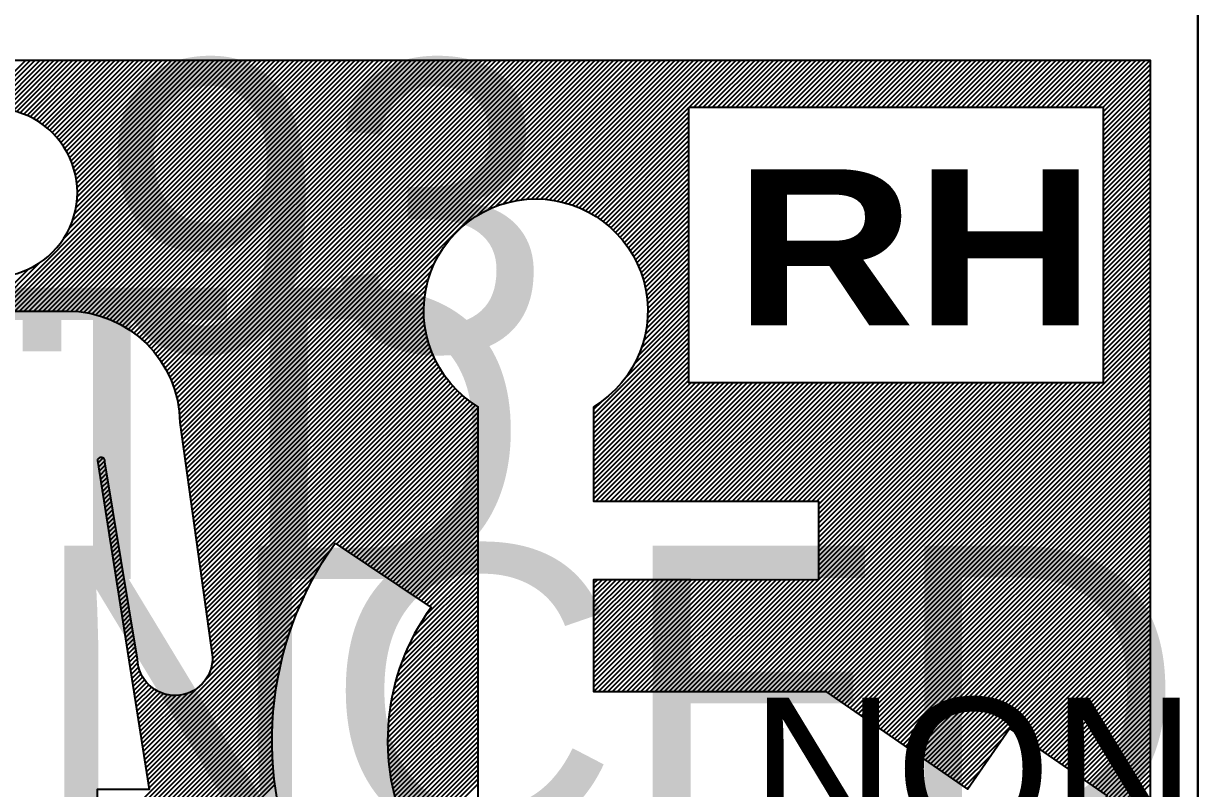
# Model space of a CAD drawing. Extents: x 14785 to 50894, y -3296 to 56414.
# Drawn here: x 31414 to 32652, y 8633 to 9433 of the extents above; entities that cross this region are included whole.
import ezdxf

# ---------------------------------------------------------------- set-up
doc = ezdxf.new("R2010")
doc.units = 0
doc.header["$MEASUREMENT"] = 0
doc.set_wipeout_variables(frame=1)
for name, color, linetype in [('A-Door', 252, 'CONTINUOUS'), ('A-Wall__Brick', 7, 'CONTINUOUS'), ('RM$', 7, 'CONTINUOUS'), ('RM$TXT', 4, 'CONTINUOUS')]:
    doc.layers.add(name, color=color, linetype=linetype)
doc.layers.add('A-Symbol-Toilet', color=7, linetype='CONTINUOUS', true_color=0x144fff)
doc.styles.add('Arial', font='arial.ttf')
doc.styles.add('MtXpl_Arial_Black', font='')
doc.styles.get('MtXpl_Arial_Black').set_extended_font_data('Arial Black')

# ---------------------------------------------------------------- blocks, each defined once
blk = doc.blocks.new('ABus_T-Unisex-Acc_RH')
blk.add_wipeout([(88.4, 2469), (3070.1, 2469), (3070.1, 88.4), (88.4, 88.4)]).dxf.layer = 'A-Symbol-Toilet'
at = {"layer": 'A-Symbol-Toilet', "linetype": 'Continuous'}
for p, q in [((1307.1, 2396), (1380, 2469)), ((1313.6, 2395.5), (1387.1, 2469)), ((1321.5, 2396.3), (1394.2, 2469)), ((1328.9, 2396.6), (1401.3, 2469)), ((1335.2, 2091.8), (1712.4, 2469)), ((1335.9, 2396.5), (1408.3, 2469)), ((1342.3, 2091.8), (1719.5, 2469)), ((1342.5, 2396.1), (1415.4, 2469)), ((1348.8, 2395.3), (1422.5, 2469)), ((1349.4, 2091.8), (1726.5, 2469)), ((1354.9, 2394.3), (1429.5, 2469)), ((1356.5, 2091.8), (1733.6, 2469)), ((1360.7, 2393), (1436.6, 2469)), ((1363.5, 2091.8), (1740.7, 2469)), ((1366.2, 2391.5), (1443.7, 2469)), ((1370.6, 2091.8), (1747.7, 2469)), ((1371.6, 2389.8), (1450.8, 2469)), ((1376.8, 2388), (1457.8, 2469)), ((1377.7, 2091.8), (1754.8, 2469)), ((1381.8, 2385.9), (1464.9, 2469)), ((1384.7, 2091.8), (1761.9, 2469)), ((1386.6, 2383.6), (1472, 2469)), ((1391.3, 2381.2), (1479, 2469)), ((1391.8, 2091.8), (1769, 2469)), ((1395.8, 2378.6), (1486.1, 2469)), ((1398.9, 2091.8), (1776, 2469)), ((1400.1, 2375.9), (1493.2, 2469)), ((1404.3, 2373), (1500.3, 2469)), ((1406, 2091.8), (1783.1, 2469)), ((1408.4, 2370), (1507.3, 2469)), ((1412.3, 2366.9), (1514.4, 2469)), ((1413, 2091.8), (1790.2, 2469)), ((1416, 2363.6), (1521.5, 2469)), ((1419.7, 2360.1), (1528.5, 2469)), ((1420.1, 2091.8), (1797.2, 2469)), ((1423.2, 2356.5), (1535.6, 2469)), ((1426.5, 2352.8), (1542.7, 2469)), ((1427.2, 2091.8), (1804.3, 2469)), ((1429.7, 2349), (1549.8, 2469)), ((1432.8, 2345), (1556.8, 2469)), ((1434.2, 2091.8), (1811.4, 2469)), ((1435.7, 2340.8), (1563.9, 2469)), ((1436.4, 2200.1), (1705.3, 2469)), ((1438.5, 2336.5), (1571, 2469)), ((1441.1, 2332.1), (1578, 2469)), ((1441.3, 2091.8), (1818.5, 2469)), ((1443.6, 2327.5), (1585.1, 2469)), ((1445.4, 2216.2), (1698.2, 2469)), ((1445.9, 2322.7), (1592.2, 2469)), ((1448, 2317.8), (1599.2, 2469)), ((1448.3, 2091.7), (1825.5, 2469)), ((1450, 2312.6), (1606.3, 2469)), ((1450.3, 2228.1), (1691.2, 2469)), ((1451.7, 2307.3), (1613.4, 2469)), ((1453.3, 2301.8), (1620.5, 2469)), ((1453.4, 2238.3), (1684.1, 2469)), ((1454.7, 2296.1), (1627.5, 2469)), ((1455, 2091.4), (1832.6, 2469)), ((1455.4, 2247.3), (1677, 2469)), ((1455.8, 2290.2), (1634.6, 2469)), ((1456.6, 2283.9), (1641.7, 2469)), ((1456.6, 2255.6), (1670, 2469)), ((1457.2, 2277.4), (1648.7, 2469)), ((1457.2, 2263.3), (1662.9, 2469)), ((1457.4, 2270.6), (1655.8, 2469)), ((1461.4, 2090.8), (1839.7, 2469)), ((1467.7, 2089.9), (1846.7, 2469)), ((1473.7, 2088.9), (1853.8, 2469)), ((1479.6, 2087.7), (1860.9, 2469)), ((1485.3, 2086.3), (1867.9, 2469)), ((1490.8, 2084.7), (1875, 2469)), ((1496.1, 2083), (1882.1, 2469)), ((1501.4, 2081.2), (1889.2, 2469)), ((1506.5, 2079.2), (1896.2, 2469)), ((1511.4, 2077.1), (1903.3, 2469)), ((1516.2, 2074.8), (1910.4, 2469)), ((1520.9, 2072.5), (1917.4, 2469)), ((1525.5, 2070), (1924.5, 2469)), ((1530, 2067.4), (1931.6, 2469)), ((1534.3, 2064.6), (1938.7, 2469)), ((1538.5, 2061.8), (1945.7, 2469)), ((1542.7, 2058.9), (1952.8, 2469)), ((1546.7, 2055.8), (1959.9, 2469)), ((1550.6, 2052.6), (1966.9, 2469)), ((1554.4, 2049.4), (1974, 2469)), ((1558.1, 2046), (1981.1, 2469)), ((1561.7, 2042.5), (1988.2, 2469)), ((1565.2, 2038.9), (1995.2, 2469)), ((1568.6, 2035.3), (2002.3, 2469)), ((1571.8, 2031.5), (2009.4, 2469)), ((1575, 2027.6), (2016.4, 2469)), ((1578.1, 2023.6), (2023.5, 2469)), ((1581, 2019.4), (2030.6, 2469)), ((1583.9, 2015.2), (2037.7, 2469)), ((1586.6, 2010.9), (2044.7, 2469)), ((1589.3, 2006.4), (2051.8, 2469)), ((1591.8, 2001.9), (2058.9, 2469)), ((1594.2, 1997.2), (2065.9, 2469)), ((1596.4, 1992.4), (2073, 2469)), ((1598.6, 1987.5), (2080.1, 2469)), ((1600.6, 1982.4), (2087.2, 2469)), ((1602.4, 1977.2), (2094.2, 2469)), ((1604.1, 1971.8), (2101.3, 2469)), ((1605.7, 1966.3), (2108.4, 2469)), ((1607.1, 1960.7), (2115.4, 2469)), ((1608.4, 1954.8), (2122.5, 2469)), ((1609.4, 1948.8), (2129.6, 2469)), ((1610.3, 1942.6), (2136.6, 2469)), ((1610.9, 1936.2), (2143.7, 2469)), ((1611.3, 1929.5), (2150.8, 2469)), ((1611.6, 1922.7), (2157.9, 2469)), ((1612.5, 1916.5), (2164.9, 2469)), ((1613.3, 1910.3), (2172, 2469)), ((1614.2, 1904.1), (2179.1, 2469)), ((1615.1, 1897.9), (2186.1, 2469)), ((1615.9, 1891.7), (2193.2, 2469)), ((1616.8, 1885.5), (2200.3, 2469)), ((1617.7, 1879.3), (2207.4, 2469)), ((1618.5, 1873.1), (2214.4, 2469)), ((1619.4, 1866.9), (2221.5, 2469)), ((1620.3, 1860.7), (2228.6, 2469)), ((1621.1, 1854.5), (2235.6, 2469)), ((1622, 1848.3), (2242.7, 2469)), ((1622.8, 1842), (2249.8, 2469)), ((1623.7, 1835.8), (2256.9, 2469)), ((1624.6, 1829.6), (2263.9, 2469)), ((1625.4, 1823.4), (2271, 2469)), ((1626.3, 1817.2), (2278.1, 2469)), ((1627.2, 1811), (2285.1, 2469)), ((2058.9, 2235.7), (2292.2, 2469)), ((2074.3, 2244), (2299.3, 2469)), ((2086.7, 2249.3), (2306.4, 2469)), ((2097.4, 2253), (2313.4, 2469)), ((2107.2, 2255.6), (2320.5, 2469)), ((2116.1, 2257.6), (2327.6, 2469)), ((2124.5, 2258.9), (2334.6, 2469)), ((2132.5, 2259.7), (2341.7, 2469)), ((2140, 2260.2), (2348.8, 2469)), ((2147.2, 2260.3), (2355.9, 2469)), ((2154.1, 2260.2), (2362.9, 2469)), ((2160.7, 2259.7), (2370, 2469)), ((2167.1, 2259.1), (2377.1, 2469)), ((2173.3, 2258.2), (2384.1, 2469)), ((2179.3, 2257.1), (2391.2, 2469)), ((2185.1, 2255.9), (2398.3, 2469)), ((2190.8, 2254.4), (2405.4, 2469)), ((2196.3, 2252.8), (2412.4, 2469)), ((2201.6, 2251.1), (2419.5, 2469)), ((2206.8, 2249.2), (2426.6, 2469)), ((2211.8, 2247.2), (2433.6, 2469)), ((2216.7, 2245), (2440.7, 2469)), ((2377.1, 2398.3), (2447.8, 2469)), ((2384.1, 2398.3), (2454.8, 2469)), ((2391.2, 2398.3), (2461.9, 2469)), ((2398.3, 2398.3), (2469, 2469)), ((2405.4, 2398.3), (2476.1, 2469)), ((2412.4, 2398.3), (2483.1, 2469)), ((2419.5, 2398.3), (2490.2, 2469)), ((2426.6, 2398.3), (2497.3, 2469)), ((2433.6, 2398.3), (2504.3, 2469)), ((2440.7, 2398.3), (2511.4, 2469)), ((2447.8, 2398.3), (2518.5, 2469)), ((2454.9, 2398.3), (2525.6, 2469)), ((2461.9, 2398.3), (2532.6, 2469)), ((2469, 2398.3), (2539.7, 2469)), ((2476.1, 2398.3), (2546.8, 2469)), ((2483.1, 2398.3), (2553.8, 2469)), ((2490.2, 2398.3), (2560.9, 2469)), ((2497.3, 2398.3), (2568, 2469)), ((2504.3, 2398.3), (2575.1, 2469)), ((2511.4, 2398.3), (2582.1, 2469)), ((2518.5, 2398.3), (2589.2, 2469)), ((2525.6, 2398.3), (2596.3, 2469)), ((2532.6, 2398.3), (2603.3, 2469)), ((2539.7, 2398.3), (2610.4, 2469)), ((2546.8, 2398.3), (2617.5, 2469)), ((2553.8, 2398.3), (2624.6, 2469)), ((2560.9, 2398.3), (2631.6, 2469)), ((2568, 2398.3), (2638.7, 2469)), ((2575.1, 2398.3), (2645.8, 2469)), ((2582.1, 2398.3), (2652.8, 2469)), ((2589.2, 2398.3), (2659.9, 2469)), ((2596.3, 2398.3), (2667, 2469)), ((2603.3, 2398.3), (2674.1, 2469)), ((2610.4, 2398.3), (2681.1, 2469)), ((2617.5, 2398.3), (2688.2, 2469)), ((2624.6, 2398.3), (2695.3, 2469)), ((2631.6, 2398.3), (2702.3, 2469)), ((2638.7, 2398.3), (2709.4, 2469)), ((2645.8, 2398.3), (2716.5, 2469)), ((2652.8, 2398.3), (2723.5, 2469)), ((2659.9, 2398.3), (2730.6, 2469)), ((2667, 2398.3), (2737.7, 2469)), ((2674.1, 2398.3), (2744.8, 2469)), ((2681.1, 2398.3), (2751.8, 2469)), ((2688.2, 2398.3), (2758.9, 2469)), ((2695.3, 2398.3), (2766, 2469)), ((2702.3, 2398.3), (2773, 2469)), ((2709.4, 2398.3), (2780.1, 2469)), ((2716.5, 2398.3), (2787.2, 2469)), ((2723.6, 2398.3), (2794.3, 2469)), ((2730.6, 2398.3), (2801.3, 2469)), ((2737.7, 2398.3), (2808.4, 2469)), ((2744.8, 2398.3), (2815.5, 2469)), ((2751.8, 2398.3), (2822.5, 2469)), ((2758.9, 2398.3), (2829.6, 2469)), ((2766, 2398.3), (2836.7, 2469)), ((2773.1, 2398.3), (2843.8, 2469)), ((2780.1, 2398.3), (2850.8, 2469)), ((2787.2, 2398.3), (2857.9, 2469)), ((2794.3, 2398.3), (2865, 2469)), ((2801.3, 2398.3), (2872, 2469)), ((2808.4, 2398.3), (2879.1, 2469)), ((2815.5, 2398.3), (2886.2, 2469)), ((2822.5, 2398.3), (2893.3, 2469)), ((2829.6, 2398.3), (2900.3, 2469)), ((2836.7, 2398.3), (2907.4, 2469)), ((2843.8, 2398.3), (2914.5, 2469)), ((2850.8, 2398.3), (2921.5, 2469)), ((2857.9, 2398.3), (2928.6, 2469)), ((2865, 2398.3), (2935.7, 2469)), ((2872, 2398.3), (2942.8, 2469)), ((2879.1, 2398.3), (2949.8, 2469)), ((2886.2, 2398.3), (2956.9, 2469)), ((2893.3, 2398.3), (2964, 2469)), ((2900.3, 2398.3), (2971, 2469)), ((2907.4, 2398.3), (2978.1, 2469)), ((2914.5, 2398.3), (2985.2, 2469)), ((2921.5, 2398.3), (2992.2, 2469)), ((2928.6, 2398.3), (2999.3, 2469)), ((2935.7, 2398.3), (3006.4, 2469)), ((2942.8, 2398.3), (3013.5, 2469)), ((2949.8, 2398.3), (3020.5, 2469)), ((2956.9, 2398.3), (3027.6, 2469)), ((2964, 2398.3), (3034.7, 2469)), ((2971, 2398.3), (3041.7, 2469)), ((2978.1, 2398.3), (3048.8, 2469)), ((2985.2, 2398.3), (3055.9, 2469)), ((2992.3, 2398.3), (3063, 2469)), ((2999.3, 2398.3), (3070, 2469)), ((2999.4, 2391.2), (3070.1, 2461.9)), ((2999.4, 2384.2), (3070.1, 2454.9)), ((2999.4, 2377.1), (3070.1, 2447.8)), ((2999.4, 2370), (3070.1, 2440.7)), ((2999.4, 2363), (3070.1, 2433.7)), ((2999.4, 2355.9), (3070.1, 2426.6)), ((2999.4, 2348.8), (3070.1, 2419.5)), ((2999.4, 2341.7), (3070.1, 2412.4)), ((2999.4, 2334.7), (3070.1, 2405.4)), ((2221.5, 2242.7), (2376.7, 2397.9)), ((2226.2, 2240.3), (2376.7, 2390.8)), ((2999.4, 2327.6), (3070.1, 2398.3)), ((2999.4, 2320.5), (3070.1, 2391.2)), ((2230.7, 2237.8), (2376.7, 2383.7)), ((2235.1, 2235.1), (2376.7, 2376.7)), ((2239.5, 2232.4), (2376.7, 2369.6)), ((2999.4, 2313.5), (3070.1, 2384.2)), ((2999.4, 2306.4), (3070.1, 2377.1)), ((2999.4, 2299.3), (3070.1, 2370)), ((2243.7, 2229.5), (2376.7, 2362.5)), ((2247.8, 2226.5), (2376.7, 2355.5)), ((2999.4, 2292.2), (3070.1, 2363)), ((2999.4, 2285.2), (3070.1, 2355.9)), ((2999.4, 2278.1), (3070.1, 2348.8)), ((2251.7, 2223.5), (2376.7, 2348.4)), ((2255.6, 2220.3), (2376.7, 2341.3)), ((2259.4, 2217), (2376.7, 2334.2)), ((2999.4, 2271), (3070.1, 2341.7)), ((2999.4, 2264), (3070.1, 2334.7)), ((2263, 2213.5), (2376.7, 2327.2)), ((2266.6, 2210), (2376.7, 2320.1)), ((2999.4, 2256.9), (3070.1, 2327.6)), ((2999.4, 2249.8), (3070.1, 2320.5)), ((2999.4, 2242.7), (3070.1, 2313.5)), ((2270.1, 2206.4), (2376.7, 2313)), ((2273.4, 2202.7), (2376.7, 2306)), ((2276.6, 2198.9), (2376.7, 2298.9)), ((2999.4, 2235.7), (3070.1, 2306.4)), ((2999.4, 2228.6), (3070.1, 2299.3)), ((2279.8, 2194.9), (2376.7, 2291.8)), ((2282.8, 2190.9), (2376.7, 2284.7)), ((2285.7, 2186.7), (2376.7, 2277.7)), ((2999.4, 2221.5), (3070.1, 2292.2)), ((2999.4, 2214.5), (3070.1, 2285.2)), ((2999.4, 2207.4), (3070.1, 2278.1)), ((2288.5, 2182.5), (2376.7, 2270.6)), ((2291.2, 2178.1), (2376.7, 2263.5)), ((2999.4, 2200.3), (3070.1, 2271)), ((2999.4, 2193.3), (3070.1, 2264)), ((2293.8, 2173.6), (2376.7, 2256.5)), ((2296.3, 2169), (2376.7, 2249.4)), ((2298.6, 2164.3), (2376.7, 2242.3)), ((2999.4, 2186.2), (3070.1, 2256.9)), ((2999.4, 2179.1), (3070.1, 2249.8)), ((2999.4, 2172), (3070.1, 2242.7)), ((2300.8, 2159.4), (2376.7, 2235.2)), ((2302.9, 2154.4), (2376.7, 2228.2)), ((2999.4, 2165), (3070.1, 2235.7)), ((2999.4, 2157.9), (3070.1, 2228.6)), ((2304.9, 2149.3), (2376.7, 2221.1)), ((2306.7, 2144), (2376.7, 2214)), ((2308.3, 2138.6), (2376.7, 2207)), ((2999.4, 2150.8), (3070.1, 2221.5)), ((2999.4, 2143.8), (3070.1, 2214.5)), ((2999.4, 2136.7), (3070.1, 2207.4)), ((2309.8, 2133.1), (2376.7, 2199.9)), ((2311.2, 2127.3), (2376.7, 2192.8)), ((2999.4, 2129.6), (3070.1, 2200.3)), ((2999.4, 2122.5), (3070.1, 2193.2)), ((1628, 1804.8), (2002.9, 2179.7)), ((2312.3, 2121.4), (2376.7, 2185.7)), ((2313.3, 2115.3), (2376.7, 2178.7)), ((2314.1, 2109), (2376.7, 2171.6)), ((2999.4, 2115.5), (3070.1, 2186.2)), ((2999.4, 2108.4), (3070.1, 2179.1)), ((2999.4, 2101.3), (3070.1, 2172)), ((1321.1, 2091.8), (1384.4, 2155.2)), ((1328.2, 2091.8), (1400.5, 2164.2)), ((1628.9, 1798.6), (1994.6, 2164.3)), ((2314.6, 2102.5), (2376.7, 2164.5)), ((2314.9, 2095.7), (2376.7, 2157.5)), ((2999.4, 2094.3), (3070.1, 2165)), ((2999.4, 2087.2), (3070.1, 2157.9)), ((1629.8, 1792.4), (1989.3, 2151.9)), ((1630.6, 1786.2), (1985.6, 2141.2)), ((2313.9, 2073.5), (2376.7, 2136.2)), ((2314.6, 2081.2), (2376.7, 2143.3)), ((2314.9, 2088.6), (2376.7, 2150.4)), ((2999.4, 2080.1), (3070.1, 2150.8)), ((2999.4, 2073), (3070.1, 2143.7)), ((2999.4, 2066), (3070.1, 2136.7)), ((1631.5, 1780), (1982.9, 2131.4)), ((1632.3, 1773.8), (1981, 2122.5)), ((2311.2, 2056.6), (2376.7, 2122.1)), ((2312.8, 2065.3), (2376.7, 2129.2)), ((2999.4, 2058.9), (3070.1, 2129.6)), ((2999.4, 2051.8), (3070.1, 2122.5)), ((1633.2, 1767.6), (1979.7, 2114.1)), ((1634.1, 1761.3), (1978.8, 2106.1)), ((2301.2, 2025.4), (2376.7, 2100.9)), ((2305.7, 2037), (2376.7, 2108)), ((2308.9, 2047.2), (2376.7, 2115)), ((2999.4, 2044.8), (3070.1, 2115.5)), ((2999.4, 2037.7), (3070.1, 2108.4)), ((2999.4, 2030.6), (3070.1, 2101.3)), ((1634.9, 1755.1), (1978.4, 2098.6)), ((1635.8, 1748.9), (1978.3, 2091.4)), ((1636.7, 1742.7), (1978.4, 2084.5)), ((2282.3, 1992.4), (2376.7, 2086.8)), ((2294.5, 2011.7), (2376.7, 2093.8)), ((2999.4, 2023.5), (3070.1, 2094.3)), ((2999.4, 2016.5), (3070.1, 2087.2)), ((1637.5, 1736.5), (1978.8, 2077.8)), ((1638.4, 1730.3), (1979.5, 2071.4)), ((1639.2, 1724.1), (1980.4, 2065.2)), ((2233.4, 1936.4), (2376.7, 2079.7)), ((2233.4, 1929.4), (2376.7, 2072.6)), ((2233.4, 1922.3), (2376.7, 2065.5)), ((2999.4, 2009.4), (3070.1, 2080.1)), ((2999.4, 2002.3), (3070.1, 2073)), ((2999.4, 1995.3), (3070.1, 2066)), ((1640.1, 1717.9), (1981.5, 2059.2)), ((1641, 1711.7), (1982.7, 2053.4)), ((1641.8, 1705.5), (1984.2, 2047.8)), ((2233.4, 1915.2), (2376.7, 2058.5)), ((2233.4, 1908.2), (2376.7, 2051.4)), ((2537.9, 1519.7), (3070.1, 2051.8)), ((2999.4, 1988.2), (3070.1, 2058.9)), ((1642.7, 1699.3), (1985.7, 2042.3)), ((1643.6, 1693.1), (1987.5, 2037)), ((1644.4, 1686.9), (1989.4, 2031.8)), ((2233.4, 1901.1), (2376.7, 2044.3)), ((2233.4, 1894), (2376.7, 2037.3)), ((2233.4, 1886.9), (2376.7, 2030.2)), ((2545, 1519.7), (3070.1, 2044.8)), ((2552, 1519.7), (3070.1, 2037.7)), ((2559.1, 1519.7), (3070.1, 2030.6)), ((1645.3, 1680.6), (1991.4, 2026.8)), ((1646.2, 1674.4), (1993.6, 2021.8)), ((1647, 1668.2), (1995.8, 2017.1)), ((1647.9, 1662), (1998.3, 2012.4)), ((2233.4, 1879.9), (2376.7, 2023.1)), ((2233.4, 1872.8), (2376.7, 2016)), ((2566.2, 1519.7), (3070.1, 2023.5)), ((2573.2, 1519.7), (3070.1, 2016.5)), ((1648.7, 1655.8), (2000.8, 2007.9)), ((1649.6, 1649.6), (2003.4, 2003.4)), ((1650.5, 1643.4), (2006.2, 1999.1)), ((1651.3, 1637.2), (2009.1, 1994.9)), ((2233.4, 1865.7), (2376.7, 2009)), ((2233.4, 1858.7), (2376.7, 2001.9)), ((2233.4, 1851.6), (2376.7, 1994.8)), ((2580.3, 1519.7), (3070.1, 2009.4)), ((2585.3, 1517.6), (3070.1, 2002.3)), ((2589.5, 1514.7), (3070.1, 1995.3)), ((1652.2, 1631), (2012, 1990.8)), ((1653.1, 1624.8), (2015.1, 1986.8)), ((1653.9, 1618.6), (2018.3, 1983)), ((1654.8, 1612.4), (2021.6, 1979.2)), ((1655.7, 1606.2), (2025, 1975.5)), ((2233.4, 1844.5), (2376.7, 1987.8)), ((2233.4, 1837.5), (2379.7, 1983.7)), ((2233.4, 1830.4), (2386.7, 1983.7)), ((2233.4, 1823.3), (2393.8, 1983.7)), ((2233.4, 1816.2), (2400.9, 1983.7)), ((2233.4, 1809.2), (2408, 1983.7)), ((2236.9, 1805.6), (2415, 1983.7)), ((2244, 1805.6), (2422.1, 1983.7)), ((2251, 1805.6), (2429.2, 1983.7)), ((2258.1, 1805.6), (2436.2, 1983.7)), ((2265.2, 1805.6), (2443.3, 1983.7)), ((2272.3, 1805.6), (2450.4, 1983.7)), ((2279.3, 1805.6), (2457.5, 1983.7)), ((2286.4, 1805.6), (2464.5, 1983.7)), ((2293.5, 1805.6), (2471.6, 1983.7)), ((2300.5, 1805.6), (2478.7, 1983.7)), ((2307.6, 1805.6), (2485.7, 1983.7)), ((2314.7, 1805.6), (2492.8, 1983.7)), ((2321.8, 1805.6), (2499.9, 1983.7)), ((2328.8, 1805.6), (2506.9, 1983.7)), ((2335.9, 1805.6), (2514, 1983.7)), ((2343, 1805.6), (2521.1, 1983.7)), ((2350, 1805.6), (2528.2, 1983.7)), ((2357.1, 1805.6), (2535.2, 1983.7)), ((2364.2, 1805.6), (2542.3, 1983.7)), ((2371.3, 1805.6), (2549.4, 1983.7)), ((2378.3, 1805.6), (2556.4, 1983.7)), ((2385.4, 1805.6), (2563.5, 1983.7)), ((2392.5, 1805.6), (2570.6, 1983.7)), ((2399.5, 1805.6), (2577.7, 1983.7)), ((2406.6, 1805.6), (2584.7, 1983.7)), ((2410.6, 1519.7), (2874.6, 1983.7)), ((2413.7, 1805.6), (2591.8, 1983.7)), ((2417.7, 1519.7), (2881.7, 1983.7)), ((2420.8, 1805.6), (2598.9, 1983.7)), ((2424.7, 1519.7), (2888.8, 1983.7)), ((2427.8, 1805.6), (2605.9, 1983.7)), ((2431.8, 1519.7), (2895.9, 1983.7)), ((2434.9, 1805.6), (2613, 1983.7)), ((2438.9, 1519.7), (2902.9, 1983.7)), ((2442, 1805.6), (2620.1, 1983.7)), ((2446, 1519.7), (2910, 1983.7)), ((2449, 1805.6), (2627.2, 1983.7)), ((2453, 1519.7), (2917.1, 1983.7)), ((2456.1, 1805.6), (2634.2, 1983.7)), ((2460.1, 1519.7), (2924.1, 1983.7)), ((2463.2, 1805.6), (2641.3, 1983.7)), ((2467.2, 1519.7), (2931.2, 1983.7)), ((2470.3, 1805.6), (2648.4, 1983.7)), ((2474.2, 1519.7), (2938.3, 1983.7)), ((2477.3, 1805.6), (2655.4, 1983.7)), ((2481.3, 1519.7), (2945.4, 1983.7)), ((2484.4, 1805.6), (2662.5, 1983.7)), ((2488.4, 1519.7), (2952.4, 1983.7)), ((2491.5, 1805.6), (2669.6, 1983.7)), ((2495.5, 1519.7), (2959.5, 1983.7)), ((2498.5, 1805.6), (2676.7, 1983.7)), ((2502.5, 1519.7), (2966.6, 1983.7)), ((2505.6, 1805.6), (2683.7, 1983.7)), ((2509.6, 1519.7), (2973.6, 1983.7)), ((2512.7, 1805.6), (2690.8, 1983.7)), ((2516.7, 1519.7), (2980.7, 1983.7)), ((2519.7, 1805.6), (2697.9, 1983.7)), ((2523.7, 1519.7), (2987.8, 1983.7)), ((2526.8, 1805.6), (2704.9, 1983.7)), ((2530.8, 1519.7), (2994.9, 1983.7)), ((2533.9, 1805.6), (2712, 1983.7)), ((2541, 1805.6), (2719.1, 1983.7)), ((2548, 1805.6), (2726.2, 1983.7)), ((2555.1, 1805.6), (2733.2, 1983.7)), ((2562.2, 1805.6), (2740.3, 1983.7)), ((2569.2, 1805.6), (2747.4, 1983.7)), ((2571.6, 1800.9), (2754.4, 1983.7)), ((2571.6, 1793.8), (2761.5, 1983.7)), ((2571.6, 1786.7), (2768.6, 1983.7)), ((2571.6, 1779.6), (2775.6, 1983.7)), ((2571.6, 1772.6), (2782.7, 1983.7)), ((2571.6, 1765.5), (2789.8, 1983.7)), ((2571.6, 1758.4), (2796.9, 1983.7)), ((2571.6, 1751.4), (2803.9, 1983.7)), ((2571.6, 1744.3), (2811, 1983.7)), ((2571.6, 1737.2), (2818.1, 1983.7)), ((2571.6, 1730.2), (2825.1, 1983.7)), ((2571.6, 1723.1), (2832.2, 1983.7)), ((2571.6, 1716), (2839.3, 1983.7)), ((2571.6, 1708.9), (2846.4, 1983.7)), ((2571.6, 1701.9), (2853.4, 1983.7)), ((2571.6, 1694.8), (2860.5, 1983.7)), ((2571.6, 1687.7), (2867.6, 1983.7)), ((2593.7, 1511.8), (3070.1, 1988.2)), ((2597.9, 1508.9), (3070.1, 1981.1)), ((1656.5, 1599.9), (2028.5, 1972)), ((1657.4, 1593.7), (2032.2, 1968.5)), ((1658.2, 1587.5), (2035.9, 1965.2)), ((1659.1, 1581.3), (2039.7, 1961.9)), ((1660, 1575.1), (2043.7, 1958.8)), ((2602.1, 1506.1), (3070.1, 1974)), ((2606.3, 1503.2), (3070.1, 1967)), ((2610.4, 1500.3), (3070.1, 1959.9)), ((1659.8, 1560.8), (2051.8, 1952.8)), ((1660.5, 1568.6), (2047.7, 1955.8)), ((1847.1, 1741.1), (2056.1, 1950)), ((1851.4, 1738.2), (2059.7, 1946.6)), ((1855.6, 1735.4), (2059.7, 1939.5)), ((2233.4, 1943.5), (2246.2, 1956.3)), ((2614.6, 1497.4), (3070.1, 1952.8)), ((2618.8, 1494.5), (3070.1, 1945.8)), ((1859.8, 1732.5), (2059.7, 1932.5)), ((1864.1, 1729.7), (2059.7, 1925.4)), ((2623, 1491.6), (3070.1, 1938.7)), ((2627.2, 1488.7), (3070.1, 1931.6)), ((2631.3, 1485.8), (3070.1, 1924.5)), ((1868.3, 1726.9), (2059.7, 1918.3)), ((1872.5, 1724), (2059.7, 1911.2)), ((1876.7, 1721.2), (2059.7, 1904.2)), ((2635.5, 1482.9), (3070.1, 1917.5)), ((2639.7, 1480.1), (3070.1, 1910.4)), ((1881, 1718.3), (2059.7, 1897.1)), ((1885.2, 1715.5), (2059.7, 1890)), ((2643.9, 1477.2), (3070.1, 1903.3)), ((2648.1, 1474.3), (3070.1, 1896.3)), ((2652.3, 1471.4), (3070.1, 1889.2)), ((1488.1, 1862.9), (1496.1, 1870.9)), ((1889.4, 1712.7), (2059.7, 1883)), ((1893.7, 1709.8), (2059.7, 1875.9)), ((1897.9, 1707), (2059.7, 1868.8)), ((2656.4, 1468.5), (3070.1, 1882.1)), ((2660.6, 1465.6), (3070.1, 1875)), ((1489.1, 1856.8), (1498.9, 1866.6)), ((1490.1, 1850.7), (1499.6, 1860.3)), ((1491, 1844.6), (1500.6, 1854.2)), ((1902.1, 1704.1), (2059.7, 1861.8)), ((1906.4, 1701.3), (2059.7, 1854.7)), ((2664.8, 1462.7), (3070.1, 1868)), ((2669, 1459.8), (3070.1, 1860.9)), ((2673.2, 1457), (3070.1, 1853.8)), ((1492, 1838.5), (1501.7, 1848.1)), ((1492.9, 1832.4), (1502.7, 1842.1)), ((1493.9, 1826.3), (1503.7, 1836)), ((1910.6, 1698.5), (2059.7, 1847.6)), ((1914.8, 1695.6), (2059.7, 1840.5)), ((1919.1, 1692.8), (2059.7, 1833.5)), ((2677.4, 1454.1), (3070.1, 1846.8)), ((2681.5, 1451.2), (3070.1, 1839.7)), ((1494.9, 1820.1), (1504.7, 1829.9)), ((1495.8, 1814), (1505.7, 1823.9)), ((1496.8, 1807.9), (1506.7, 1817.8)), ((1923.3, 1689.9), (2059.7, 1826.4)), ((1927.5, 1687.1), (2059.7, 1819.3)), ((2685.7, 1448.3), (3070.1, 1832.6)), ((2689.9, 1445.4), (3070.1, 1825.6)), ((2694.1, 1442.5), (3070.1, 1818.5)), ((1497.8, 1801.8), (1507.7, 1811.7)), ((1498.7, 1795.7), (1508.7, 1805.7)), ((1499.7, 1789.6), (1509.7, 1799.6)), ((1931.7, 1684.3), (2059.7, 1812.3)), ((1936, 1681.4), (2059.7, 1805.2)), ((1940.2, 1678.6), (2059.7, 1798.1)), ((2698.3, 1439.6), (3070.1, 1811.4)), ((2702.5, 1436.7), (3070.1, 1804.3)), ((2706.6, 1433.9), (3070.1, 1797.3)), ((1500.6, 1783.5), (1510.7, 1793.5)), ((1501.6, 1777.4), (1511.7, 1787.5)), ((1502.6, 1771.3), (1512.7, 1781.4)), ((1944.4, 1675.7), (2059.7, 1791)), ((1948.7, 1672.9), (2059.7, 1784)), ((2710.8, 1431), (3070.1, 1790.2)), ((2715, 1428.1), (3070.1, 1783.1)), ((1503.5, 1765.2), (1513.7, 1775.3)), ((1504.5, 1759), (1514.7, 1769.3)), ((1505.4, 1752.9), (1515.7, 1763.2)), ((1952.9, 1670.1), (2059.7, 1776.9)), ((1957.1, 1667.2), (2059.7, 1769.8)), ((1961.4, 1664.4), (2059.7, 1762.8)), ((2719.2, 1425.2), (3070.1, 1776.1)), ((2723.4, 1422.3), (3070.1, 1769)), ((2727.6, 1419.4), (3070.1, 1761.9)), ((1506.4, 1746.8), (1516.7, 1757.1)), ((1507.4, 1740.7), (1517.7, 1751.1)), ((1508.3, 1734.6), (1518.7, 1745)), ((1965.6, 1661.5), (2059.7, 1755.7)), ((1969.8, 1658.7), (2059.7, 1748.6)), ((2731.7, 1416.5), (3070.1, 1754.8)), ((2735.9, 1413.6), (3070.1, 1747.8)), ((1509.3, 1728.5), (1519.7, 1739)), ((1510.3, 1722.4), (1520.8, 1732.9)), ((1511.2, 1716.3), (1521.8, 1726.8)), ((1657.3, 1551.3), (1836.1, 1730.1)), ((1974, 1655.9), (2059.7, 1741.5)), ((1978.3, 1653), (2059.7, 1734.5)), ((1982.5, 1650.2), (2059.7, 1727.4)), ((2740.1, 1410.7), (3070.1, 1740.7)), ((2744.3, 1407.9), (3070.1, 1733.6)), ((2748.5, 1405), (3070.1, 1726.6)), ((1512.2, 1710.2), (1522.8, 1720.8)), ((1513.1, 1704.1), (1523.8, 1714.7)), ((1514.1, 1697.9), (1524.8, 1708.6)), ((1649.2, 1536), (1823.9, 1710.7)), ((1981.6, 1635.1), (2059.7, 1713.3)), ((1986.7, 1647.3), (2059.7, 1720.3)), ((2752.7, 1402.1), (3070.1, 1719.5)), ((2756.8, 1399.2), (3070.1, 1712.4)), ((1515.1, 1691.8), (1525.8, 1702.6)), ((1516, 1685.7), (1526.8, 1696.5)), ((1517, 1679.6), (1527.8, 1690.4)), ((1555.4, 1435.2), (1814.2, 1694)), ((1954.6, 1586.9), (2059.7, 1692)), ((1961.2, 1600.6), (2059.7, 1699.1)), ((1969.7, 1616.2), (2059.7, 1706.2)), ((2761, 1396.3), (3070.1, 1705.3)), ((2765.2, 1393.4), (3070.1, 1698.3)), ((2769.4, 1390.5), (3070.1, 1691.2)), ((1517.9, 1673.5), (1528.8, 1684.4)), ((1518.9, 1667.4), (1529.8, 1678.3)), ((1556.4, 1429.1), (1806.2, 1678.9)), ((1944.7, 1562.8), (2059.7, 1677.9)), ((1949.2, 1574.4), (2059.7, 1685)), ((2233.4, 1681.9), (2239.2, 1687.7)), ((2233.4, 1674.8), (2246.3, 1687.7)), ((2233.4, 1667.7), (2253.4, 1687.7)), ((2233.4, 1660.7), (2260.5, 1687.7)), ((2233.4, 1653.6), (2267.5, 1687.7)), ((2233.4, 1646.5), (2274.6, 1687.7)), ((2233.4, 1639.5), (2281.7, 1687.7)), ((2233.4, 1632.4), (2288.7, 1687.7)), ((2233.4, 1625.3), (2295.8, 1687.7)), ((2233.4, 1618.2), (2302.9, 1687.7)), ((2233.4, 1611.2), (2310, 1687.7)), ((2233.4, 1604.1), (2317, 1687.7)), ((2233.4, 1597), (2324.1, 1687.7)), ((2233.4, 1590), (2331.2, 1687.7)), ((2233.4, 1582.9), (2338.2, 1687.7)), ((2233.4, 1575.8), (2345.3, 1687.7)), ((2233.4, 1568.8), (2352.4, 1687.7)), ((2233.4, 1561.7), (2359.5, 1687.7)), ((2233.4, 1554.6), (2366.5, 1687.7)), ((2233.4, 1547.5), (2373.6, 1687.7)), ((2233.4, 1540.5), (2380.7, 1687.7)), ((2233.4, 1533.4), (2387.7, 1687.7)), ((2233.4, 1526.3), (2394.8, 1687.7)), ((2233.8, 1519.7), (2401.9, 1687.7)), ((2240.9, 1519.7), (2408.9, 1687.7)), ((2248, 1519.7), (2416, 1687.7)), ((2255, 1519.7), (2423.1, 1687.7)), ((2262.1, 1519.7), (2430.2, 1687.7)), ((2269.2, 1519.7), (2437.2, 1687.7)), ((2276.3, 1519.7), (2444.3, 1687.7)), ((2283.3, 1519.7), (2451.4, 1687.7)), ((2290.4, 1519.7), (2458.4, 1687.7)), ((2297.5, 1519.7), (2465.5, 1687.7)), ((2304.5, 1519.7), (2472.6, 1687.7)), ((2311.6, 1519.7), (2479.7, 1687.7)), ((2318.7, 1519.7), (2486.7, 1687.7)), ((2325.8, 1519.7), (2493.8, 1687.7)), ((2332.8, 1519.7), (2500.9, 1687.7)), ((2339.9, 1519.7), (2507.9, 1687.7)), ((2347, 1519.7), (2515, 1687.7)), ((2354, 1519.7), (2522.1, 1687.7)), ((2361.1, 1519.7), (2529.2, 1687.7)), ((2368.2, 1519.7), (2536.2, 1687.7)), ((2375.3, 1519.7), (2543.3, 1687.7)), ((2382.3, 1519.7), (2550.4, 1687.7)), ((2389.4, 1519.7), (2557.4, 1687.7)), ((2396.5, 1519.7), (2564.5, 1687.7)), ((2403.5, 1519.7), (2571.6, 1687.7)), ((2773.6, 1387.6), (3070.1, 1684.1)), ((2777.8, 1384.8), (3070.1, 1677.1)), ((1519.9, 1661.3), (1530.8, 1672.2)), ((1520.8, 1655.2), (1531.8, 1666.2)), ((1521.8, 1649.1), (1532.8, 1660.1)), ((1557.4, 1423), (1799.4, 1665)), ((1934.9, 1531.9), (2059.7, 1656.7)), ((1937.7, 1541.7), (2059.7, 1663.8)), ((1940.9, 1552), (2059.7, 1670.8)), ((2861.9, 1461.9), (3070.1, 1670)), ((2866.1, 1459), (3070.1, 1662.9)), ((2870.3, 1456.1), (3070.1, 1655.8)), ((1522.8, 1643), (1533.8, 1654)), ((1523.7, 1636.8), (1534.8, 1648)), ((1524.7, 1630.7), (1535.8, 1641.9)), ((1558.3, 1416.9), (1793.4, 1652)), ((1559.3, 1410.8), (1788.2, 1639.7)), ((1930.6, 1513.4), (2059.7, 1642.5)), ((1932.6, 1522.5), (2059.7, 1649.6)), ((2874.5, 1453.2), (3070.1, 1648.8)), ((2878.7, 1450.3), (3070.1, 1641.7)), ((1525.6, 1624.6), (1536.8, 1635.8)), ((1526.6, 1618.5), (1537.8, 1629.8)), ((1527.6, 1612.4), (1538.9, 1623.7)), ((1560.2, 1404.7), (1783.6, 1628.1)), ((1926.4, 1488), (2059.7, 1621.3)), ((1927.6, 1496.2), (2059.7, 1628.4)), ((1929, 1504.7), (2059.7, 1635.5)), ((2882.9, 1447.4), (3070.1, 1634.6)), ((2887, 1444.5), (3070.1, 1627.6)), ((2891.2, 1441.7), (3070.1, 1620.5)), ((1528.5, 1606.3), (1539.9, 1617.6)), ((1529.5, 1600.2), (1540.9, 1611.6)), ((1530.4, 1594.1), (1541.9, 1605.5)), ((1561.2, 1398.6), (1779.5, 1616.9)), ((1562.2, 1392.5), (1775.9, 1606.2)), ((1924.8, 1472.3), (2059.7, 1607.2)), ((1925.5, 1480.1), (2059.7, 1614.3)), ((2895.4, 1438.8), (3070.1, 1613.4)), ((2899.6, 1435.9), (3070.1, 1606.3)), ((1531.4, 1588), (1542.9, 1599.4)), ((1532.4, 1581.9), (1543.9, 1593.4)), ((1533.3, 1575.8), (1544.9, 1587.3)), ((1563.1, 1386.3), (1772.6, 1595.8)), ((1564.1, 1380.2), (1769.6, 1585.8)), ((1923.8, 1450), (2059.7, 1586)), ((1924, 1457.3), (2059.7, 1593.1)), ((1924.3, 1464.7), (2059.7, 1600.1)), ((2903.8, 1433), (3070.1, 1599.3)), ((2908, 1430.1), (3070.1, 1592.2)), ((2912.1, 1427.2), (3070.1, 1585.1)), ((1487.4, 1289.5), (1764.6, 1566.6)), ((1534.3, 1569.6), (1545.9, 1581.2)), ((1535.2, 1563.5), (1546.9, 1575.2)), ((1536.2, 1557.4), (1547.9, 1569.1)), ((1565, 1374.1), (1766.9, 1576)), ((1923.8, 1443), (2059.7, 1578.9)), ((1923.9, 1436), (2059.7, 1571.8)), ((2916.3, 1424.3), (3070.1, 1578.1)), ((2920.5, 1421.4), (3070.1, 1571)), ((1487.4, 1282.4), (1762.4, 1557.4)), ((1487.4, 1275.3), (1760.5, 1548.4)), ((1537.2, 1551.3), (1548.5, 1562.6)), ((1538.1, 1545.2), (1549.6, 1556.7)), ((1539.1, 1539.1), (1551.2, 1551.2)), ((1924.2, 1429.2), (2059.7, 1564.8)), ((1924.6, 1422.5), (2059.7, 1557.7)), ((1925.1, 1416), (2059.7, 1550.6)), ((2924.7, 1418.5), (3070.1, 1563.9)), ((2928.9, 1415.7), (3070.1, 1556.9)), ((2933.1, 1412.8), (3070.1, 1549.8)), ((1487.4, 1268.2), (1758.8, 1539.6)), ((1487.4, 1261.2), (1757.2, 1531)), ((1540.1, 1533), (1553.3, 1546.2)), ((1541, 1526.9), (1555.7, 1541.6)), ((1542, 1520.8), (1558.5, 1537.3)), ((1542.9, 1514.7), (1561.6, 1533.3)), ((1925.7, 1409.5), (2059.7, 1543.6)), ((1926.4, 1403.2), (2059.7, 1536.5)), ((2937.2, 1409.9), (3070.1, 1542.7)), ((2941.4, 1407), (3070.1, 1535.6)), ((1487.4, 1254.1), (1755.9, 1522.6)), ((1487.4, 1247), (1754.7, 1514.3)), ((1543.9, 1508.5), (1565, 1529.6)), ((1544.9, 1502.4), (1568.7, 1526.3)), ((1545.8, 1496.3), (1572.8, 1523.3)), ((1546.8, 1490.2), (1577.2, 1520.6)), ((1547.7, 1484.1), (1581.9, 1518.3)), ((1548.7, 1478), (1587.1, 1516.4)), ((1549.7, 1471.9), (1592.7, 1514.9)), ((1550.6, 1465.8), (1598.8, 1513.9)), ((1551.6, 1459.7), (1605.6, 1513.7)), ((1552.6, 1453.6), (1613.4, 1514.4)), ((1553.5, 1447.4), (1622.9, 1516.8)), ((1554.5, 1441.3), (1638.2, 1525)), ((1927.3, 1396.9), (2059.7, 1529.4)), ((1928.2, 1390.8), (2059.7, 1522.3)), ((1929.3, 1384.8), (2059.7, 1515.3)), ((2945.6, 1404.1), (3070.1, 1528.6)), ((2949.8, 1401.2), (3070.1, 1521.5)), ((2954, 1398.3), (3070.1, 1514.4)), ((1487.4, 1240), (1753.7, 1506.2)), ((1487.4, 1232.9), (1752.8, 1498.2)), ((1930.4, 1378.8), (2059.7, 1508.2)), ((1931.6, 1373), (2059.7, 1501.1)), ((2958.2, 1395.4), (3070.1, 1507.4)), ((2962.3, 1392.6), (3070.1, 1500.3)), ((1487.4, 1225.8), (1752.1, 1490.4)), ((1487.4, 1218.7), (1751.4, 1482.7)), ((1932.9, 1367.2), (2059.7, 1494.1)), ((1934.3, 1361.6), (2059.7, 1487)), ((1935.8, 1356), (2059.7, 1479.9)), ((2966.5, 1389.7), (3070.1, 1493.2)), ((2970.7, 1386.8), (3070.1, 1486.1)), ((2974.9, 1383.9), (3070.1, 1479.1)), ((1487.4, 1211.7), (1750.9, 1475.2)), ((1487.4, 1204.6), (1750.6, 1467.7)), ((1487.4, 1197.5), (1750.3, 1460.4)), ((1937.3, 1350.5), (2059.7, 1472.8)), ((1939, 1345), (2059.7, 1465.8)), ((2979.1, 1381), (3070.1, 1472)), ((2983.2, 1378.1), (3070.1, 1464.9)), ((1487.4, 1190.5), (1750.1, 1453.2)), ((1487.4, 1183.4), (1750.1, 1446)), ((1940.7, 1339.7), (2059.7, 1458.7)), ((1942.5, 1334.4), (2059.7, 1451.6)), ((1944.3, 1329.1), (2059.7, 1444.6)), ((2781.9, 1381.9), (2846.8, 1446.7)), ((2987.4, 1375.2), (3070.1, 1457.9)), ((2991.6, 1372.3), (3070.1, 1450.8)), ((2995.8, 1369.5), (3070.1, 1443.7)), ((1487.4, 1176.3), (1750.1, 1439)), ((1487.4, 1169.2), (1750.3, 1432.1)), ((1487.4, 1162.2), (1750.5, 1425.2)), ((1946.3, 1324), (2059.7, 1437.5)), ((1948.2, 1318.9), (2059.7, 1430.4)), ((2786.1, 1379), (2831, 1423.9)), ((3000, 1366.6), (3070.1, 1436.6)), ((3004.2, 1363.7), (3070.1, 1429.6)), ((1487.4, 1155.1), (1750.8, 1418.5)), ((1487.4, 1148), (1751.2, 1411.8)), ((1950.3, 1313.9), (2059.7, 1423.3)), ((1952.4, 1309), (2059.7, 1416.3)), ((1954.6, 1304.1), (2059.7, 1409.2)), ((2962.3, 1300.6), (3070.1, 1408.4)), ((2978.1, 1323.4), (3070.1, 1415.4)), ((2993.8, 1346.3), (3070.1, 1422.5)), ((1487.4, 1141), (1751.7, 1405.2)), ((1487.4, 1133.9), (1752.2, 1398.7)), ((1487.4, 1126.8), (1752.9, 1392.2)), ((1956.9, 1299.3), (2059.7, 1402.1)), ((1959.2, 1294.5), (2059.7, 1395.1)), ((1961.6, 1289.8), (2059.7, 1388)), ((2790.3, 1376.1), (2815.3, 1401.1)), ((2930.8, 1254.9), (3070.1, 1394.2)), ((2946.5, 1277.8), (3070.1, 1401.3)), ((1487.4, 1119.7), (1753.6, 1385.9)), ((1487.4, 1112.7), (1754.3, 1379.6)), ((1964, 1285.2), (2059.7, 1380.9)), ((2794.5, 1373.2), (2799.5, 1378.2)), ((2899.2, 1209.3), (3070.1, 1380.1)), ((2915, 1232.1), (3070.1, 1387.1))]:
    blk.add_line(p, q, dxfattribs=at)
at = {"layer": 'A-Symbol-Toilet'}
for points in [[(88.4, 2469), (3070.1, 2469), (3070.1, 88.4), (88.4, 88.4)], [(2376.7, 2398.3), (2999.4, 2398.3), (2999.4, 1983.7), (2376.7, 1983.7)]]:
    blk.add_lwpolyline(points, close=True, dxfattribs=at)
for points in [[(2233.4, 1947.8), (2233.4, 1805.6), (2571.6, 1805.6), (2571.6, 1687.7), (2233.4, 1687.7), (2233.4, 1519.7), (2582.4, 1519.7), (2795.5, 1372.5), (2858.8, 1464.1), (3005.3, 1362.9), (2851.1, 1139.6), (2535.7, 1346), (2059.7, 1346), (2059.7, 1947.8, -3.598833)], [(1844.8, 1742.6), (1989.1, 1645.8, 1.039711), (2552.8, 1267.2), (2697.1, 1170.4, -1.026097)]]:
    blk.add_lwpolyline(points, format="xyb", close=True, dxfattribs=at)
blk.add_lwpolyline([(1350.4, 2091.8), (1442.3, 2091.8, -0.411921), (1611.4, 1924), (1660.5, 1571.3, -0.997621), (1548, 1568.2), (1498.9, 1864.9, 1.004432), (1487.5, 1866.9), (1565.3, 1372.4), (1487.4, 1372.4), (1487.4, 975.4, -0.703118), (1337.3, 975.4)], format="xyb", dxfattribs=at)
blk.add_arc((1330.7, 2269.9), 126.7, 261.8864, 98.1136, dxfattribs=at)
at = {"layer": 'A-Symbol-Toilet', "color": 7, "style": 'MtXpl_Arial_Black'}
blk.add_text('RH', height=235.01, dxfattribs=at).set_placement((2445.1, 2070.1))

msp = doc.modelspace()

# ---------------------------------------------------------------- linework, layer by layer
at = {"layer": 'A-Door'}
msp.add_line((32587.1, 8048.9), (32587.1, 8968.9), dxfattribs=at)
at = {"layer": 'A-Door', "color": 252}
msp.add_arc((32587.1, 8048.9), 920, 90, 180, dxfattribs=at)
at = {"layer": 'A-Wall__Brick'}
msp.add_line((32642.1, 10853.9), (32642.1, 8131.9), dxfattribs=at)

# ---------------------------------------------------------------- next in the draw order: block references
at = {"layer": 'A-Symbol-Toilet', "xscale": 0.6955872058058674, "yscale": 0.6955872058058674, "zscale": 0.6955872058058674}
msp.add_blockref('ABus_T-Unisex-Acc_RH', (30456.8, 7677), dxfattribs=at)

# ---------------------------------------------------------------- next in the draw order: linework, layer by layer
at = {"layer": 'RM$'}
msp.add_lwpolyline([(30462.1, 8131.9), (32642.1, 8131.9), (32642.1, 10853.9), (30462.1, 10853.9)], close=True, dxfattribs=at)

# ---------------------------------------------------------------- next in the draw order: texts
at = {"layer": 'RM$TXT', "attachment_point": 8, "style": 'Arial'}
for s, insert, char_height in [('452^M^JOFFICE^M^JOFF/OTHER^M^J8.96^M^JLSD-LTU LNDLRD^M^JSOLVAY CHEMICALS PTY LTD^M^J', (28856.6, 8847.2), 304.8), ('407^M^JRENT^M^JRNT/UTIL^M^J5.93^M^JLICENCED^M^JSHARED^M^J', (31552.1, 8069.2), 304.8), ('456^M^JUTIL/BUILD^M^JUT/CLEANER^M^J3.78^M^JNON ASSIGNABLE AREA^M^JBUILDING SERVICES^M^J', (33414.6, 8325.2), 150)]:
    msp.add_mtext(s, dxfattribs=dict(at, insert=insert, char_height=char_height))

doc.saveas('drawing.dxf')
